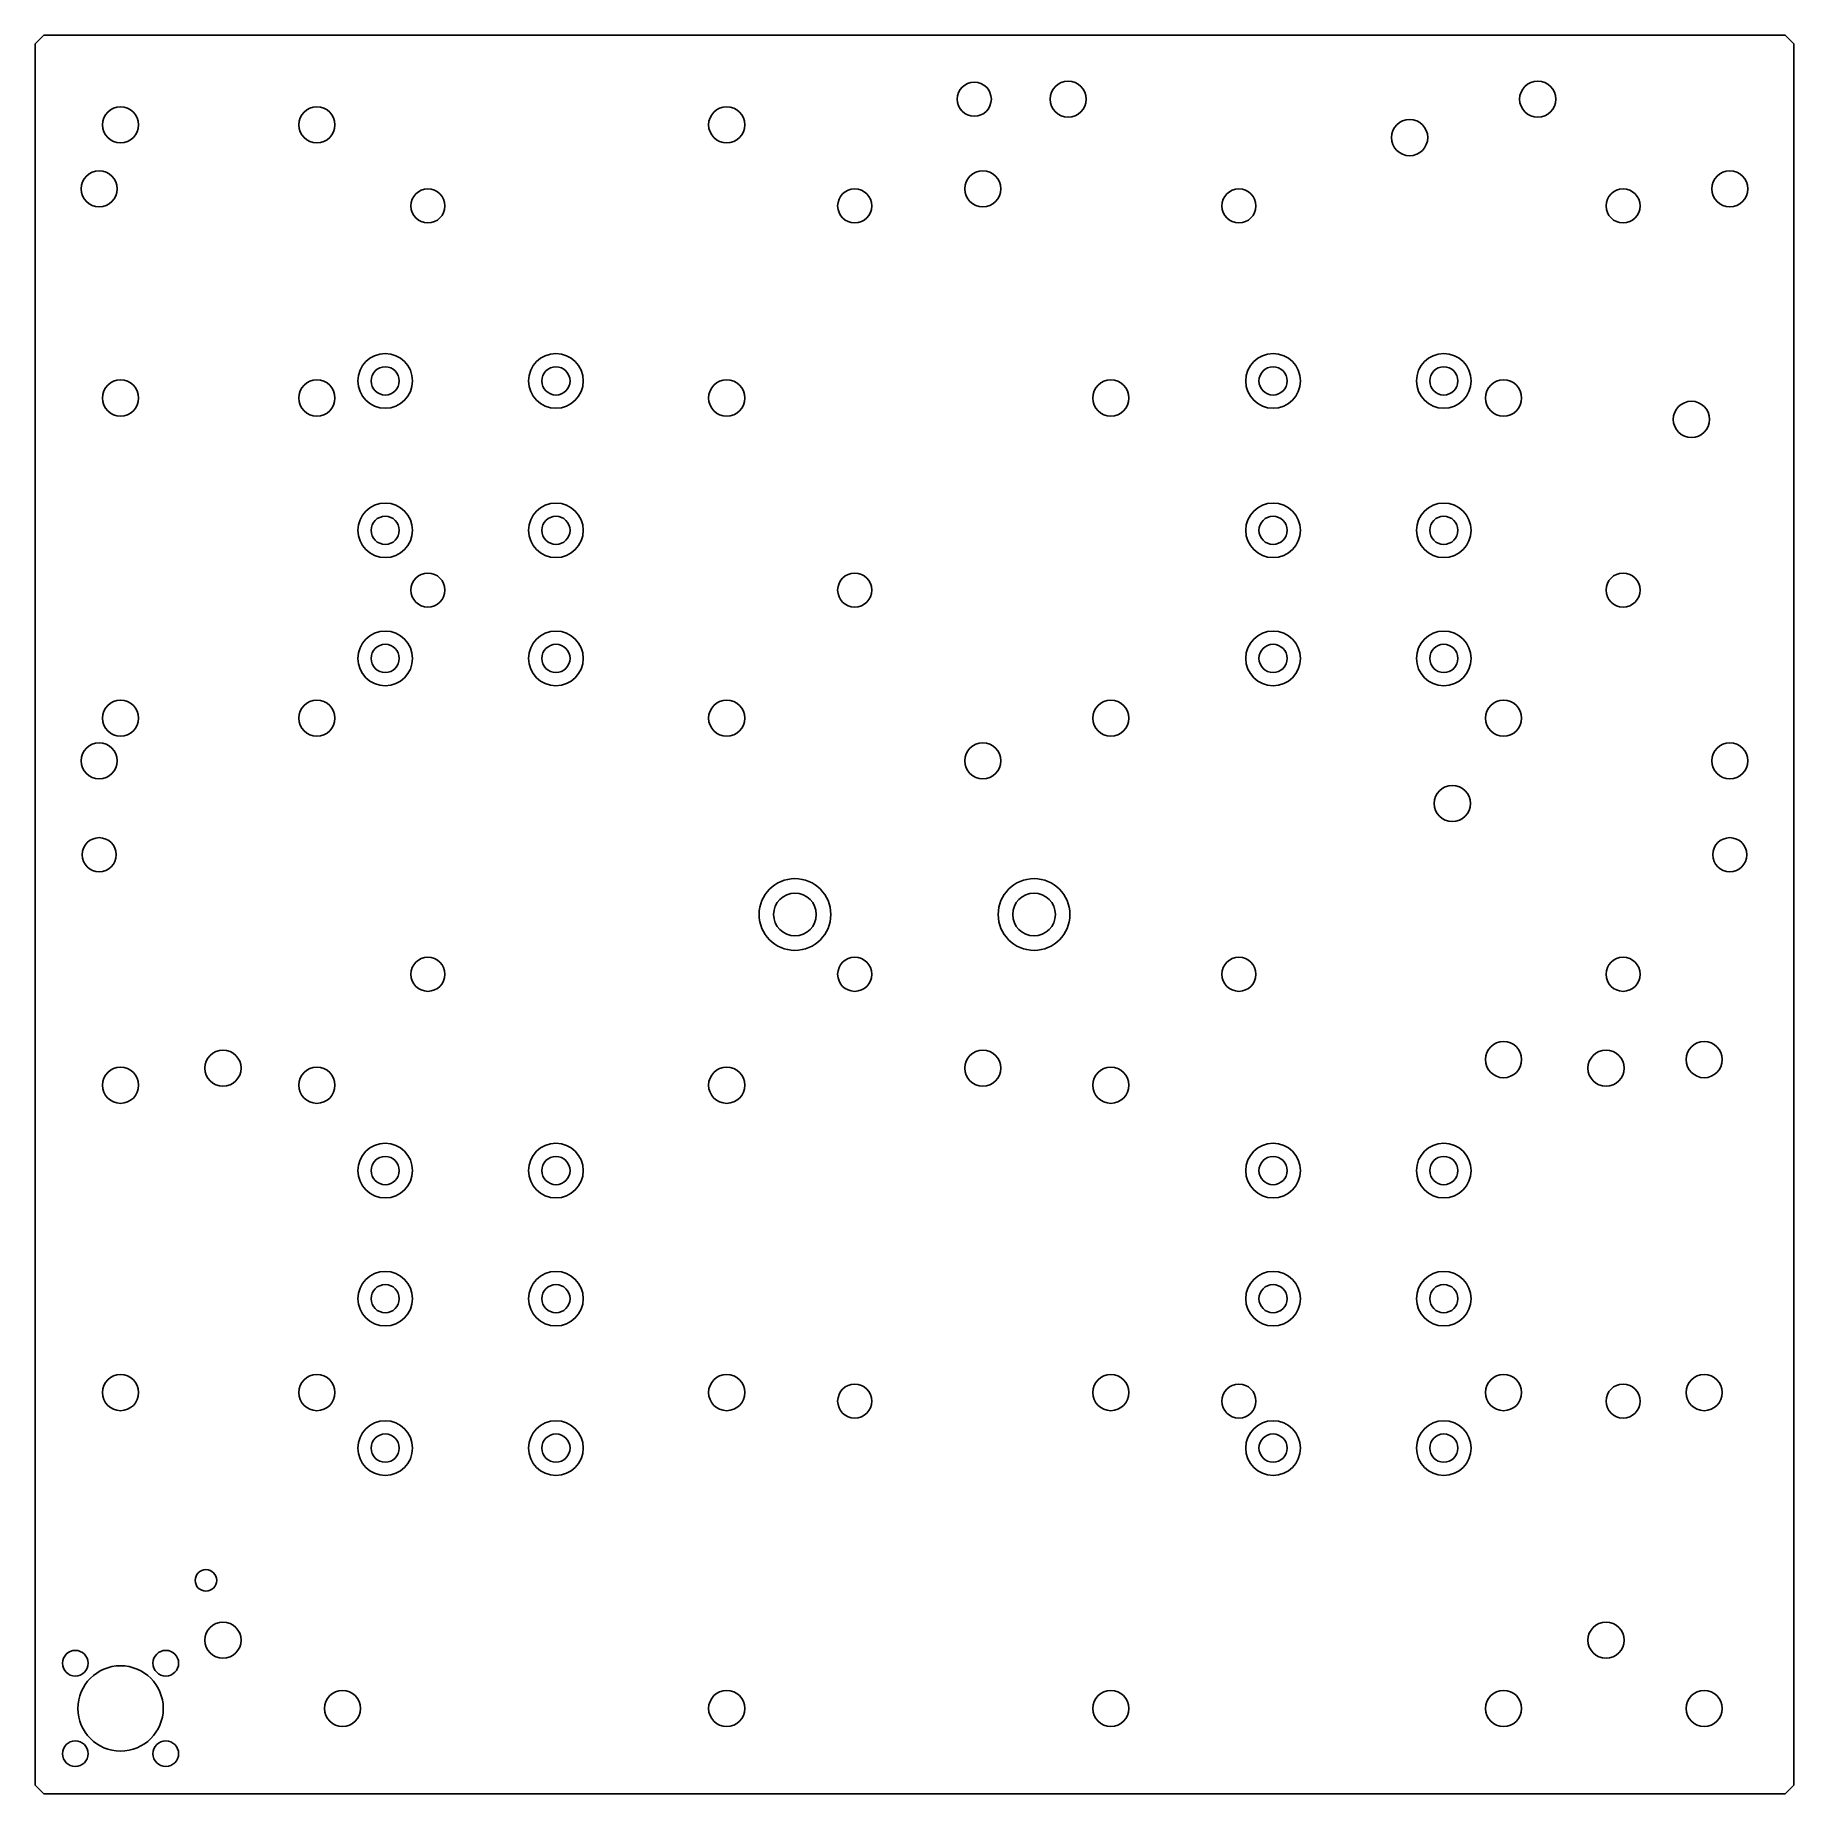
# Model space of a CAD drawing. Header units: millimetres. Extents: x -103 to 103, y -103 to 103.
import ezdxf

# ---------------------------------------------------------------- set-up
doc = ezdxf.new("R2010")
doc.units = ezdxf.units.MM
doc.layers.get('0').update_dxf_attribs({"linetype": 'CONTINUOUS'})

msp = doc.modelspace()

# ---------------------------------------------------------------- linework, layer by layer
msp.add_lwpolyline([(102, -103), (103, -102), (103, 102), (102, 103), (-102, 103), (-103, 102), (-103, -102), (-102, -103)], close=True)
msp.add_lwpolyline([(102, -103), (103, -102), (103, 102), (102, 103), (-102, 103), (-103, 102), (-103, -102), (-102, -103)], close=True)
for centre, radius in [((7, 95.5), 2), ((7, 95.5), 2), ((18, 95.5), 2.12), ((18, 95.5), 2.12), ((73, 95.5), 2.12), ((73, 95.5), 2.12), ((-93, 92.5), 2.12), ((-93, 92.5), 2.12), ((-70, 92.5), 2.12), ((-70, 92.5), 2.12), ((-22, 92.5), 2.12), ((-22, 92.5), 2.12), ((58, 91), 2.12), ((58, 91), 2.12), ((-95.5, 85), 2.12), ((-95.5, 85), 2.12), ((8, 85), 2.12), ((8, 85), 2.12), ((95.5, 85), 2.12), ((95.5, 85), 2.12), ((-57, 83), 2), ((-57, 83), 2), ((-7, 83), 2), ((-7, 83), 2), ((38, 83), 2), ((38, 83), 2), ((83, 83), 2), ((83, 83), 2), ((-62, 62.5), 3.2), ((-62, 62.5), 1.65), ((-42, 62.5), 3.2), ((-42, 62.5), 1.65), ((42, 62.5), 3.2), ((42, 62.5), 1.65), ((62, 62.5), 3.2), ((62, 62.5), 1.65), ((-93, 60.5), 2.12), ((-93, 60.5), 2.12), ((-70, 60.5), 2.12), ((-70, 60.5), 2.12), ((-22, 60.5), 2.12), ((-22, 60.5), 2.12), ((23, 60.5), 2.12), ((23, 60.5), 2.12), ((69, 60.5), 2.12), ((69, 60.5), 2.12), ((91, 58), 2.12), ((91, 58), 2.12), ((-62, 45), 3.2), ((-42, 45), 3.2), ((42, 45), 3.2), ((62, 45), 3.2), ((-62, 45), 1.65), ((-42, 45), 1.65), ((42, 45), 1.65), ((62, 45), 1.65), ((-57, 38), 2), ((-57, 38), 2), ((-7, 38), 2), ((-7, 38), 2), ((83, 38), 2), ((83, 38), 2), ((-62, 30), 3.2), ((-42, 30), 3.2), ((42, 30), 3.2), ((62, 30), 3.2), ((-62, 30), 1.65), ((-42, 30), 1.65), ((42, 30), 1.65), ((62, 30), 1.65), ((-93, 23), 2.12), ((-93, 23), 2.12), ((-70, 23), 2.12), ((-70, 23), 2.12), ((-22, 23), 2.12), ((-22, 23), 2.12), ((23, 23), 2.12), ((23, 23), 2.12), ((69, 23), 2.12), ((69, 23), 2.12), ((-95.5, 18), 2.12), ((-95.5, 18), 2.12), ((8, 18), 2.12), ((8, 18), 2.12), ((95.5, 18), 2.12), ((95.5, 18), 2.12), ((63, 13), 2.12), ((63, 13), 2.12), ((-95.5, 7), 2), ((-95.5, 7), 2), ((95.5, 7), 2), ((95.5, 7), 2), ((-14, 0), 4.2), ((14, 0), 4.2), ((-14, 0), 2.5), ((14, 0), 2.5), ((-57, -7), 2), ((-57, -7), 2), ((-7, -7), 2), ((-7, -7), 2), ((38, -7), 2), ((38, -7), 2), ((83, -7), 2), ((83, -7), 2), ((-81, -18), 2.12), ((-81, -18), 2.12), ((8, -18), 2.12), ((8, -18), 2.12), ((69, -17), 2.12), ((69, -17), 2.12), ((81, -18), 2.12), ((81, -18), 2.12), ((92.5, -17), 2.12), ((92.5, -17), 2.12), ((-93, -20), 2.12), ((-93, -20), 2.12), ((-70, -20), 2.12), ((-70, -20), 2.12), ((-22, -20), 2.12), ((-22, -20), 2.12), ((23, -20), 2.12), ((23, -20), 2.12), ((-62, -30), 3.2), ((-62, -30), 1.65), ((-42, -30), 3.2), ((-42, -30), 1.65), ((42, -30), 3.2), ((42, -30), 1.65), ((62, -30), 3.2), ((62, -30), 1.65), ((-62, -45), 3.2), ((-42, -45), 3.2), ((42, -45), 3.2), ((62, -45), 3.2), ((-62, -45), 1.65), ((-42, -45), 1.65), ((42, -45), 1.65), ((62, -45), 1.65), ((-93, -56), 2.12), ((-93, -56), 2.12), ((-70, -56), 2.12), ((-70, -56), 2.12), ((-22, -56), 2.12), ((-22, -56), 2.12), ((-7, -57), 2), ((-7, -57), 2), ((23, -56), 2.12), ((23, -56), 2.12), ((38, -57), 2), ((38, -57), 2), ((69, -56), 2.12), ((69, -56), 2.12), ((83, -57), 2), ((83, -57), 2), ((92.5, -56), 2.12), ((92.5, -56), 2.12), ((-62, -62.5), 3.2), ((-42, -62.5), 3.2), ((42, -62.5), 3.2), ((62, -62.5), 3.2), ((-62, -62.5), 1.65), ((-42, -62.5), 1.65), ((42, -62.5), 1.65), ((62, -62.5), 1.65), ((-83, -78), 1.26), ((-83, -78), 1.26), ((-81, -85), 2.12), ((-81, -85), 2.12), ((81, -85), 2.12), ((81, -85), 2.12), ((-98.3, -87.7), 1.5), ((-98.3, -87.7), 1.5), ((-87.7, -87.7), 1.5), ((-87.7, -87.7), 1.5), ((-93, -93), 5), ((-93, -93), 5), ((-67, -93), 2.12), ((-67, -93), 2.12), ((-22, -93), 2.12), ((-22, -93), 2.12), ((23, -93), 2.12), ((23, -93), 2.12), ((69, -93), 2.12), ((69, -93), 2.12), ((92.5, -93), 2.12), ((92.5, -93), 2.12), ((-98.3, -98.3), 1.5), ((-98.3, -98.3), 1.5), ((-87.7, -98.3), 1.5), ((-87.7, -98.3), 1.5)]:
    msp.add_circle(centre, radius)

doc.saveas('drawing.dxf')
